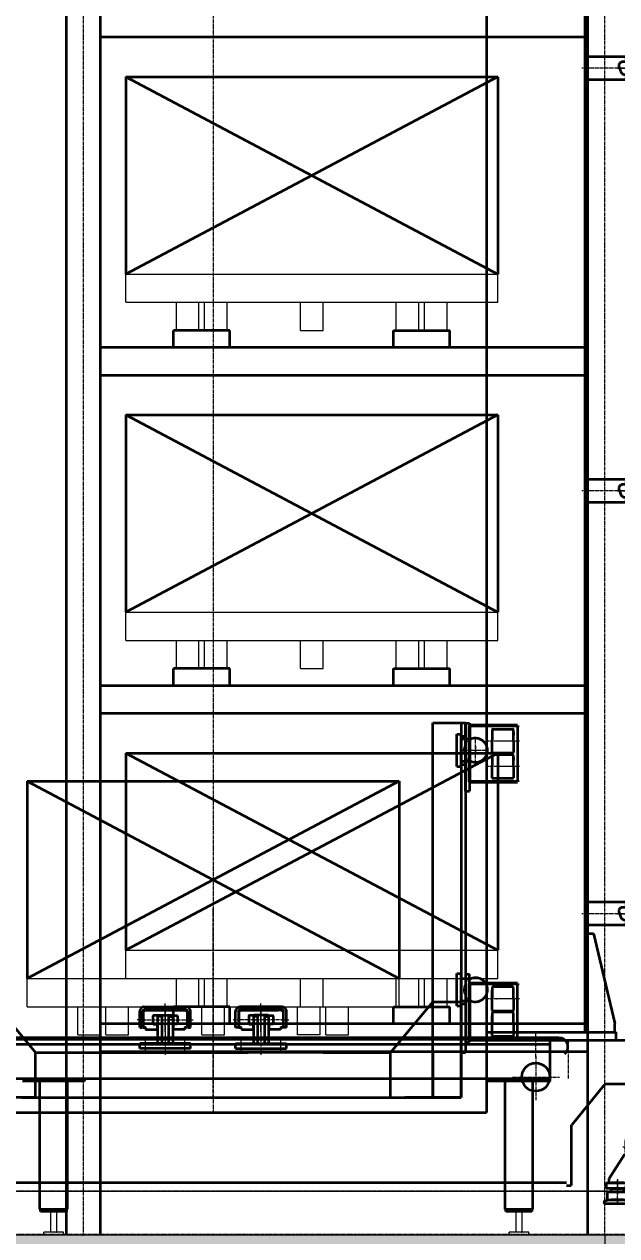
# Model space of a CAD drawing. Header units: millimetres. Extents: x -67280 to 67280, y -47520 to 47520.
# Drawn here: x -44348 to -42246, y 28561 to 32861 of the extents above; entities that cross this region are included whole.
import ezdxf

# ---------------------------------------------------------------- set-up
doc = ezdxf.new("R2010")
doc.units = ezdxf.units.MM
for name, pattern in [('双点画线', [22, 12, -2, 2, -2, 2, -2]), ('点画线', [18, 12, -2, 2, -2]), ('虚线', [2, 1, -1])]:
    doc.linetypes.add(name, pattern=pattern)
doc.layers.get('0').update_dxf_attribs({"lineweight": 35})
for name, color, linetype, lineweight in [('7', 30, '双点画线', 18), ('ACAD0', 7, 'Continuous', 18), ('ACADCAXA细实线层', 3, 'Continuous', 18), ('ACAD细实线', 2, 'Continuous', 18), ('AM_0', 7, 'Continuous', 18), ('EB0', 7, 'Continuous', 35), ('EB0_1', 7, 'Continuous', 35), ('中心线层', 1, '点画线', 18), ('剖面线层', 6, 'Continuous', 18), ('尺寸线层', 4, 'Continuous', 18), ('标注层AM_5', 3, 'Continuous', 25), ('粗实线层', 7, 'Continuous', 35), ('粗实线层_1', 7, 'Continuous', 35), ('细实线层', 3, 'Continuous', 18), ('虚线层', 100, '虚线', 18)]:
    doc.layers.add(name, color=color, linetype=linetype, lineweight=lineweight)
doc.styles.add('标准', font='', dxfattribs={"width": 0.667})
doc.styles.get('标准').set_extended_font_data('宋体')
doc.dimstyles.new('标准', dxfattribs={"dimscale": 160, "dimtxt": 2, "dimasz": 1, "dimexe": 1, "dimexo": 0, "dimgap": 1, "dimtad": 1, "dimdec": 1, "dimdsep": 46, "dimtxsty": '标准', "dimblk": '_CAXARROW', "dimcen": 0, "dimdle": 2, "dimaunit": 1, "dimadec": 0, "dimazin": 2, "dimtfac": 0.707107, "dimtdec": 3, "dimtmove": 0, "dimatfit": 3, "dimfxl": 0, "dimfrac": 2, "dimtolj": 1, "dimarcsym": 0})

# ---------------------------------------------------------------- blocks, each defined once
blk = doc.blocks.new('*X2')
at = {"layer": '剖面线层', "linetype": 'Continuous', "lineweight": 18}
h = blk.add_hatch(dxfattribs=at)
h.set_pattern_fill('AR-CONC', color=256, style=0)
h.set_pattern_definition([(50, (0, 0), (182.18467, -15.9391), [19.05, -209.55]), (355, (0, 0), (-35.2428, 191.05664), [15.24, -167.64]), (100.451, (15.18, -1.33), (146.9425, 175.1167), [16.19, -178.09]), (46.1842, (0, 50.8), (271.07904, -42.0423), [28.575, -314.325]), (96.6356, (22.6, 47.3), (237.4042, 247.4256), [24.285, -267.135]), (351.184, (0, 50.8), (237.4046, 247.4251), [22.86, -251.46]), (21, (25.4, 38.1), (151.61488, -102.26552), [19.05, -209.55]), (326, (25.4, 38.1), (61.80203, 184.18797), [15.24, -167.64]), (71.4514, (38.03, 29.58), (213.4165, 81.92286), [16.19, -178.09]), (37.5, (0, 0), (3.088603, 84.55504), [0, -165.608, 0, -170.18, 0, -168.275]), (7.5, (0, 0), (66.81966, 100.18057), [0, -97.028, 0, -161.798, 0, -64.135]), (-32.5, (-56.64, 0), (135.590595, -5.728744), [0, -63.5, 0, -198.12, 0, -262.89]), (-42.5, (-82.04, 0), (148.12918, 25.4265), [0, -82.55, 0, -131.572, 0, -186.69])])
h.paths.add_polyline_path([(-66115.6, -100), (-66115.6, 10.6), (-66115.6, 100), (0, 100), (0, -100)], flags=0)
at = {"layer": '7', "linetype": '双点画线', "lineweight": 25}
blk.add_line((0, 100), (-66115.6, 100), dxfattribs=at)
blk = doc.blocks.new('*X92')
at = {"layer": '尺寸线层', "linetype": 'Continuous', "lineweight": 18}
for points in [[(-42288, 26562.1), (-42128, 26582.1), (-42128, 26542.1)], [(16032, 26562.1), (15872, 26582.1), (15872, 26542.1)]]:
    blk.add_hatch(color=0, dxfattribs=at).paths.add_polyline_path(points, flags=0)
at = {"layer": '尺寸线层', "color": 0}
for p, q in [((-42288, 28564.1), (-42288, 26402.1)), ((16032, 28561.1), (16032, 26402.1))]:
    blk.add_line(p, q, dxfattribs=at)
at = {"layer": '尺寸线层', "color": 0, "linetype": 'Continuous', "lineweight": 18}
blk.add_line((-42288, 26562.1), (16032, 26562.1), dxfattribs=at)
at = {"layer": '尺寸线层', "color": 0, "insert": (-14482.8, 26882.1), "char_height": 320, "width": 4210.934, "attachment_point": 5, "line_spacing_factor": 1.15057, "style": '标准'}
blk.add_mtext('\\T1.1;1620*36=58320', dxfattribs=at)
blk = doc.blocks.new('_CAXARROW')
blk.add_hatch(color=0).paths.add_polyline_path([(0, 0), (-1, 0.125), (-1, -0.125)], flags=0)
blk = doc.blocks.new('*X98')
at = {"layer": 'EB0'}
blk.add_line((0, 0), (0, 11100), dxfattribs=at)
at = {"layer": '中心线层'}
blk.add_line((60, -3), (60, 11103), dxfattribs=at)
blk = doc.blocks.new('*X116')
at = {"layer": 'AM_0'}
for p, q in [((3166, 10), (3166, 82.9)), ((3186, 82.9), (3186, 10)), ((4816.9, 10.1), (4816.9, 83)), ((4836.9, 83), (4836.9, 10.1)), ((3141, 0), (3141, 10)), ((3166, 10), (3141, 10)), ((3141, 0), (3211, 0)), ((3167.5, 10), (3166, 10)), ((3184.4, 10), (3167.5, 10)), ((3184.4, 10), (3186, 10)), ((3186, 10), (3184.4, 10)), ((3211, 10), (3186, 10)), ((3211, 0), (3211, 10)), ((4791.9, 0.1), (4791.9, 10.1)), ((4816.9, 10.1), (4791.9, 10.1)), ((4791.9, 0.1), (4861.9, 0.1)), ((4818.5, 10.1), (4816.9, 10.1)), ((4835.4, 10.1), (4818.5, 10.1)), ((4835.4, 10.1), (4836.9, 10.1)), ((4836.9, 10.1), (4835.4, 10.1)), ((4861.9, 10.1), (4836.9, 10.1)), ((4861.9, 0.1), (4861.9, 10.1))]:
    blk.add_line(p, q, dxfattribs=at)
at = {"layer": 'EB0'}
for p, q in [((4967.9, 700.1), (33.9, 699.9)), ((34, 699.9), (4968, 700.1)), ((4936.9, 693), (65, 692.7)), ((4936.9, 693), (4936.9, 554)), ((4936.9, 676), (65, 675.8)), ((4936.9, 554), (65, 553.8)), ((3066, 553.9), (3286, 553.9)), ((3286, 545.9), (3066, 545.9)), ((3126, 545.9), (3126, 90.9)), ((3226, 90.9), (3226, 545.9)), ((3286, 553.9), (3286, 545.9)), ((4716.9, 546), (4716.9, 554)), ((4716.9, 554), (4936.9, 554)), ((4936.9, 546), (4716.9, 546)), ((4776.9, 546), (4776.9, 91)), ((4876.9, 91), (4876.9, 546)), ((4936.9, 554), (4936.9, 546)), ((3126, 90.9), (3130, 90.9)), ((3130, 82.9), (3130, 90.9)), ((3130, 90.9), (3202.5, 90.9)), ((3202.5, 90.9), (3222, 90.9)), ((3222, 90.9), (3226, 90.9)), ((3222, 90.9), (3222, 82.9)), ((4776.9, 91), (4780.9, 91)), ((4780.9, 83), (4780.9, 91)), ((4780.9, 91), (4853.4, 91)), ((4853.4, 91), (4872.9, 91)), ((4872.9, 91), (4876.9, 91)), ((4872.9, 91), (4872.9, 83)), ((3222, 82.9), (3130, 82.9)), ((4872.9, 83), (4780.9, 83))]:
    blk.add_line(p, q, dxfattribs=at)
blk.add_arc((4967.9, 667), 33, 312.8383, 90.0002, dxfattribs=at)
at = {"layer": '中心线层', "linetype": '点画线', "lineweight": 18}
blk.add_line((5001.9, 693), (5001.9, 554), dxfattribs=at)
blk = doc.blocks.new('*X124')
at = {"layer": '尺寸线层', "linetype": 'Continuous', "lineweight": 18}
for points in [[(-42288, 27449.4), (-42128, 27469.4), (-42128, 27429.4)], [(-40668, 27449.4), (-40828, 27469.4), (-40828, 27429.4)]]:
    blk.add_hatch(color=0, dxfattribs=at).paths.add_polyline_path(points, flags=0)
at = {"layer": '尺寸线层', "color": 0}
for p, q in [((-42288, 28561.1), (-42288, 27289.4)), ((-40668, 28561.1), (-40668, 27289.4))]:
    blk.add_line(p, q, dxfattribs=at)
at = {"layer": '尺寸线层', "color": 0, "linetype": 'Continuous', "lineweight": 18}
blk.add_line((-42288, 27449.4), (-40668, 27449.4), dxfattribs=at)
at = {"layer": '尺寸线层', "color": 0, "insert": (-41478, 27769.4), "char_height": 320, "width": 1205.699, "attachment_point": 5, "line_spacing_factor": 1.15057, "style": '标准'}
blk.add_mtext('\\T1.1;1620', dxfattribs=at)
blk = doc.blocks.new('*X125')
at = {"layer": 'ACADCAXA细实线层', "linetype": 'Continuous', "lineweight": 18}
for p, q in [((0, 100), (0, 200)), ((0, 200), (1320, 200)), ((1320, 100), (1320, 200)), ((0, 100), (1320, 100)), ((180, 0), (180, 100)), ((260, 0), (260, 100)), ((280, 0), (280, 100)), ((360, 0), (360, 100)), ((620, 0), (620, 100)), ((700, 0), (700, 100)), ((960, 0), (960, 100)), ((1040, 0), (1040, 100)), ((1060, 0), (1060, 100)), ((1140, 0), (1140, 100)), ((180, 0), (260, 0)), ((280, 0), (360, 0)), ((620, 0), (700, 0)), ((1040, 0), (960, 0)), ((1060, 0), (1140, 0))]:
    blk.add_line(p, q, dxfattribs=at)
at = {"layer": 'EB0'}
for p, q in [((0, 900), (1320, 900)), ((1320, 900), (0, 200)), ((0, 900), (1320, 200)), ((0, 900), (0, 200)), ((1320, 900), (1320, 200))]:
    blk.add_line(p, q, dxfattribs=at)
blk = doc.blocks.new('*X126')
at = {"layer": 'ACADCAXA细实线层', "linetype": 'Continuous', "lineweight": 18}
for p, q in [((0, 100), (0, 200)), ((0, 200), (1320, 200)), ((1320, 100), (1320, 200)), ((0, 100), (1320, 100)), ((180, 0), (180, 100)), ((260, 0), (260, 100)), ((280, 0), (280, 100)), ((360, 0), (360, 100)), ((620, 0), (620, 100)), ((700, 0), (700, 100)), ((960, 0), (960, 100)), ((1040, 0), (1040, 100)), ((1060, 0), (1060, 100)), ((1140, 0), (1140, 100)), ((180, 0), (260, 0)), ((280, 0), (360, 0)), ((620, 0), (700, 0)), ((1040, 0), (960, 0)), ((1060, 0), (1140, 0))]:
    blk.add_line(p, q, dxfattribs=at)
at = {"layer": 'EB0'}
for p, q in [((0, 900), (1320, 900)), ((1320, 900), (0, 200)), ((0, 900), (1320, 200)), ((0, 900), (0, 200)), ((1320, 900), (1320, 200))]:
    blk.add_line(p, q, dxfattribs=at)
blk = doc.blocks.new('*X1101')
at = {"layer": 'ACADCAXA细实线层', "linetype": 'Continuous', "lineweight": 18}
for p, q in [((0, 100), (0, 200)), ((0, 200), (1320, 200)), ((1320, 100), (1320, 200)), ((0, 100), (1320, 100)), ((180, 0), (180, 100)), ((260, 0), (260, 100)), ((280, 0), (280, 100)), ((360, 0), (360, 100)), ((620, 0), (620, 100)), ((700, 0), (700, 100)), ((960, 0), (960, 100)), ((1040, 0), (1040, 100)), ((1060, 0), (1060, 100)), ((1140, 0), (1140, 100)), ((180, 0), (260, 0)), ((280, 0), (360, 0)), ((620, 0), (700, 0)), ((1040, 0), (960, 0)), ((1060, 0), (1140, 0))]:
    blk.add_line(p, q, dxfattribs=at)
at = {"layer": 'EB0'}
for p, q in [((0, 900), (1320, 900)), ((1320, 900), (0, 200)), ((0, 900), (1320, 200)), ((0, 900), (0, 200)), ((1320, 900), (1320, 200))]:
    blk.add_line(p, q, dxfattribs=at)
blk = doc.blocks.new('*X1219')
at = {"layer": 'EB0'}
blk.add_line((-209, -385), (-209, -375), dxfattribs=at)
at = {"layer": 'EB0_1'}
for p, q in [((-855, 130), (175, 130)), ((-855, 130), (-855, 100)), ((-817.5, 130), (-817.5, 130)), ((175, 130), (175, 100)), ((3045, 130), (2115, 130)), ((2115, 130), (2115, -125)), ((3045, 130), (3045, 100)), ((-855, 100), (-817.5, 100)), ((-817.5, 100), (-817.5, 100)), ((-817.5, -9), (-817.5, 100)), ((175, 100), (175, -125)), ((3007.5, -9), (3007.5, 100)), ((3045, 100), (3007.5, 100)), ((-855, -9), (-855, -25)), ((-855, -9), (-817.5, -9)), ((-855, -25), (-352.6, -25)), ((-817.5, -9), (-817.5, -9)), ((-817.5, -25), (-817.5, -25)), ((-340.2, -30.9), (-228.6, -167.6)), ((2530.2, -30.9), (2418.6, -167.6)), ((3045, -25), (2542.6, -25)), ((3045, -9), (3007.5, -9)), ((3045, -9), (3045, -25)), ((175, -125), (177, -125)), ((177, -125), (2115, -125)), ((-225, -177.7), (-225, -385)), ((2415, -177.7), (2415, -385)), ((-209, -385), (-225, -385)), ((2399, -375), (-209, -375)), ((2399, -385), (2415, -385))]:
    blk.add_line(p, q, dxfattribs=at)
for centre in [(0, 0), (2290, 0)]:
    blk.add_circle(centre, 50, dxfattribs=at)
for centre, start, end in [((-352.6, -41), 39.23, 90), ((2542.6, -41), 90, 140.77), ((-241, -177.7), 0, 39.23), ((2431, -177.7), 140.77, 180)]:
    blk.add_arc(centre, 16, start, end, dxfattribs=at)
at = {"layer": '中心线层'}
for p, q in [((-575, 169.1), (-575, -57.4)), ((2765, 169.1), (2765, -57.4)), ((2765, 159.7), (2765, -52.8)), ((0, 76.9), (0, -87.7)), ((2290, 74.5), (2290, -82.6)), ((75.1, 0), (-78, 0)), ((2207.2, 0), (2374.5, 0))]:
    blk.add_line(p, q, dxfattribs=at)
at = {"layer": '中心线层', "linetype": '点画线', "lineweight": 18}
for p, q in [((0, 69.8), (0, 158.6)), ((2290, 69.8), (2290, 158.6))]:
    blk.add_line(p, q, dxfattribs=at)
at = {"layer": '虚线层', "linetype": '虚线', "lineweight": 18}
blk.add_line((-642.5, -25), (-507.5, -25), dxfattribs=at)
blk = doc.blocks.new('*X1224')
at = {"layer": '剖面线层', "linetype": 'Continuous', "lineweight": 18}
for points in [[(-145, -144.8), (-145, -117.5), (-155, -127.5)], [(145, -144.8), (145, -117.5), (155, -127.5)]]:
    blk.add_hatch(color=256, dxfattribs=at).paths.add_polyline_path(points, flags=0)
at = {"layer": '7'}
for p, q in [((-45, 232), (45, 232)), ((-222.3, -127.5), (-154.9, -127.5)), ((147.7, -127.5), (215.1, -127.5)), ((-223.9, -147.5), (-207, -147.5)), ((-163, -147.5), (-156.1, -147.5)), ((146.1, -147.5), (163, -147.5)), ((207, -147.5), (213.9, -147.5))]:
    blk.add_line(p, q, dxfattribs=at)
for points in [[(-223.9, -147.5), (-223.9, -147.2), (-224, -146.4), (-224.1, -145.6), (-224.1, -144.8), (-224.2, -144), (-224.2, -143.2), (-224.1, -142.5), (-224.1, -141.7), (-224, -140.9), (-224, -140.1), (-223.9, -139.3), (-223.7, -138.5), (-223.6, -137.8), (-223.5, -137), (-223.4, -136.2), (-223.2, -135.4), (-223.1, -134.6), (-223, -133.9), (-222.8, -133.1), (-222.7, -132.3), (-222.6, -131.5), (-222.5, -130.7), (-222.4, -130), (-222.3, -129.2), (-222.3, -128.4), (-222.3, -127.6), (-222.3, -127.5)], [(-156.1, -147.5), (-156.2, -147), (-156.3, -146.2), (-156.4, -145.5), (-156.5, -144.7), (-156.6, -143.9), (-156.7, -143.1), (-156.7, -142.3), (-156.7, -141.5), (-156.7, -140.7), (-156.6, -140), (-156.6, -139.2), (-156.5, -138.4), (-156.4, -137.6), (-156.3, -136.8), (-156.2, -136), (-156, -135.3), (-155.9, -134.5), (-155.8, -133.7), (-155.6, -132.9), (-155.5, -132.1), (-155.3, -131.4), (-155.2, -130.6), (-155.1, -129.8), (-155, -129), (-154.9, -128.2), (-154.9, -127.5)], [(146.1, -147.5), (146.1, -147.2), (146, -146.4), (145.9, -145.6), (145.9, -144.8), (145.8, -144), (145.8, -143.2), (145.9, -142.5), (145.9, -141.7), (146, -140.9), (146, -140.1), (146.1, -139.3), (146.3, -138.5), (146.4, -137.8), (146.5, -137), (146.6, -136.2), (146.8, -135.4), (146.9, -134.6), (147, -133.9), (147.2, -133.1), (147.3, -132.3), (147.4, -131.5), (147.5, -130.7), (147.6, -130), (147.7, -129.2), (147.7, -128.4), (147.7, -127.6), (147.7, -127.5)], [(213.9, -147.5), (213.8, -147), (213.7, -146.2), (213.6, -145.5), (213.5, -144.7), (213.4, -143.9), (213.3, -143.1), (213.3, -142.3), (213.3, -141.5), (213.3, -140.7), (213.4, -140), (213.4, -139.2), (213.5, -138.4), (213.6, -137.6), (213.7, -136.8), (213.8, -136), (214, -135.3), (214.1, -134.5), (214.2, -133.7), (214.4, -132.9), (214.5, -132.1), (214.7, -131.4), (214.8, -130.6), (214.9, -129.8), (215, -129), (215.1, -128.2), (215.1, -127.5)]]:
    blk.add_lwpolyline(points, dxfattribs=at)
at = {"layer": 'EB0_1'}
for p, q in [((-45, 232), (45, 232)), ((-45, 232), (-39, 232)), ((-45, 232), (-45, 208.5)), ((-45, 232), (45, 232)), ((-36.5, 232), (36.5, 232)), ((-36.5, 232), (36.5, 232)), ((-36.5, 232), (-32.5, 232)), ((45, 232), (39, 232)), ((45, 232), (45, 208.5)), ((-113, 208.5), (-133, 188.5)), ((-133, -147.5), (-133, 188.5)), ((-133, 175.5), (133, 175.5)), ((-113, 208.5), (113, 208.5)), ((113, 208.5), (133, 188.5)), ((133, -147.5), (133, 188.5)), ((-215, -112.5), (-160, -27.5)), ((-145, -27.5), (-160, -27.5)), ((-145, -7.5), (-145, -147.5)), ((-133, -7.5), (-145, -7.5)), ((133, -7.5), (145, -7.5)), ((145, -7.5), (145, -147.5)), ((145, -27.5), (160, -27.5)), ((215, -112.5), (160, -27.5)), ((-225, -127.5), (-225, -147.5)), ((-225, -127.5), (-155, -127.5)), ((-215, -127.5), (-215, -112.5)), ((-163, -127.5), (-207, -127.5)), ((-145, -117.5), (-155, -127.5)), ((-155, -127.5), (-145, -144.8)), ((145, -117.5), (155, -127.5)), ((155, -127.5), (145, -144.8)), ((225, -127.5), (155, -127.5)), ((207, -127.5), (163, -127.5)), ((215, -127.5), (215, -112.5)), ((225, -127.5), (225, -147.5)), ((-133, -147.5), (-225, -147.5)), ((-221, -186), (-221, -162)), ((-219, -160), (-202.5, -160)), ((-207, -159.5), (-207, -147.5)), ((-207, -147.5), (-163, -147.5)), ((-207, -159.5), (-163, -159.5)), ((-202.5, -160), (-202.5, -159.5)), ((-167.5, -160), (-167.5, -159.5)), ((-167.5, -160), (-151, -160)), ((-163, -159.5), (-163, -147.5)), ((-149, -186), (-149, -162)), ((-133, -147.5), (133, -147.5)), ((133, -147.5), (225, -147.5)), ((149, -186), (149, -162)), ((151, -160), (167.5, -160)), ((163, -159.5), (163, -147.5)), ((163, -147.5), (207, -147.5)), ((163, -159.5), (207, -159.5)), ((167.5, -160), (167.5, -159.5)), ((202.5, -160), (202.5, -159.5)), ((202.5, -160), (219, -160)), ((207, -159.5), (207, -147.5)), ((221, -186), (221, -162)), ((-233, -197.5), (-233, -195.8)), ((-206, -188.5), (-231, -193)), ((-230, -200.5), (-208.5, -200.5)), ((-219, -188), (-206.5, -188)), ((-208.5, -200.5), (-161.5, -200.5)), ((-206, -188.5), (-206.5, -188)), ((-206, -188.5), (-164, -188.5)), ((-164, -188.5), (-206, -188.5)), ((-164, -188.5), (-163.5, -188)), ((-164, -188.5), (-139, -193)), ((-163.5, -188), (-151, -188)), ((-161.5, -200.5), (-140, -200.5)), ((-137, -197.5), (-137, -195.8)), ((137, -197.5), (137, -195.8)), ((164, -188.5), (139, -193)), ((140, -200.5), (161.5, -200.5)), ((151, -188), (163.5, -188)), ((161.5, -200.5), (208.5, -200.5)), ((164, -188.5), (163.5, -188)), ((164, -188.5), (206, -188.5)), ((206, -188.5), (164, -188.5)), ((206, -188.5), (206.5, -188)), ((206, -188.5), (231, -193)), ((206.5, -188), (219, -188)), ((208.5, -200.5), (230, -200.5)), ((233, -197.5), (233, -195.8))]:
    blk.add_line(p, q, dxfattribs=at)
for centre, radius, start, end in [((-219, -162), 2, 90, 180), ((-151, -162), 2, 0, 90), ((151, -162), 2, 90, 180), ((219, -162), 2, 0, 90), ((-230, -195.8), 3, 110.2886, 180), ((-230, -197.5), 3, 180, 270), ((-219, -186), 2, 180, 270), ((-151, -186), 2, 270, 0), ((-140, -197.5), 3, 270, 0), ((-140, -195.8), 3, 0, 69.7114), ((140, -195.8), 3, 110.2886, 180), ((140, -197.5), 3, 180, 270), ((151, -186), 2, 180, 270), ((219, -186), 2, 270, 0), ((230, -197.5), 3, 270, 360), ((230, -195.8), 3, 0, 69.7114)]:
    blk.add_arc(centre, radius, start, end, dxfattribs=at)
at = {"layer": '中心线层'}
for p, q in [((0, 198.5), (0, 239.5)), ((0, 164.1), (0, 233.5)), ((-166.7, 0), (174.7, 0)), ((-185, -114.9), (-185, -171.9)), ((185, -114.9), (185, -171.9)), ((-185, -204), (-185, -145.5)), ((185, -204), (185, -145.5))]:
    blk.add_line(p, q, dxfattribs=at)
at = {"layer": '中心线层', "linetype": '点画线', "lineweight": 18}
for p, q in [((0, -184.4), (0, 233.5)), ((0, -133), (0, 133)), ((-141, 0), (141, 0)), ((-185, -185.5), (-185, -202.8)), ((185, -185.5), (185, -202.8))]:
    blk.add_line(p, q, dxfattribs=at)
at = {"layer": '中心线层', "color": 1, "linetype": '点画线', "lineweight": 18}
for p, q in [((-185, -148.7), (-185, -118.5)), ((185, -148.7), (185, -118.5))]:
    blk.add_line(p, q, dxfattribs=at)
at = {"layer": '虚线层', "linetype": '双点画线', "lineweight": 25}
blk.add_circle((0, 0), 157.5, dxfattribs=at)
blk = doc.blocks.new('*X1245')
at = {"layer": 'EB0_1'}
for p, q in [((-150, -41), (-150, 41)), ((35, 41), (-150, 41)), ((-29.9, 6), (-24.4, -10.5)), ((18.1, 22.5), (-18.1, 22.5)), ((24.4, -10.5), (29.9, 6)), ((35, -41), (35, 41)), ((35, -41), (-150, -41)), ((-7.8, -22.5), (7.8, -22.5))]:
    blk.add_line(p, q, dxfattribs=at)
for centre in [(0, 32.5), (0, -32.5)]:
    blk.add_circle(centre, 4.5, dxfattribs=at)
for centre, radius, start, end in [((-18.1, 10), 12.5, 90, 198.4349), ((18.1, 10), 12.5, 341.5651, 90), ((-7.8, -5), 17.5, 198.4349, 270), ((7.8, -5), 17.5, 270, 341.5651)]:
    blk.add_arc(centre, radius, start, end, dxfattribs=at)
at = {"layer": '中心线层', "linetype": '点画线', "lineweight": 18}
for p, q in [((22, 0), (-162.2, 0)), ((-35.6, 0), (36.9, 0)), ((-7.5, 32.5), (7.5, 32.5)), ((0, 25), (0, 40)), ((-7.5, -32.5), (7.5, -32.5)), ((0, -40), (0, -25))]:
    blk.add_line(p, q, dxfattribs=at)
at = {"layer": '中心线层'}
blk.add_line((0, -41), (0, 41), dxfattribs=at)
at = {"layer": '虚线层'}
blk.add_line((-147, -41), (-147, 41), dxfattribs=at)
blk = doc.blocks.new('*X1248')
at = {"layer": 'EB0_1'}
for p, q in [((-150, -41), (-150, 41)), ((35, 41), (-150, 41)), ((-29.9, 6), (-24.4, -10.5)), ((18.1, 22.5), (-18.1, 22.5)), ((24.4, -10.5), (29.9, 6)), ((35, -41), (35, 41)), ((35, -41), (-150, -41)), ((-7.8, -22.5), (7.8, -22.5))]:
    blk.add_line(p, q, dxfattribs=at)
for centre in [(0, 32.5), (0, -32.5)]:
    blk.add_circle(centre, 4.5, dxfattribs=at)
for centre, radius, start, end in [((-18.1, 10), 12.5, 90, 198.4349), ((18.1, 10), 12.5, 341.5651, 90), ((-7.8, -5), 17.5, 198.4349, 270), ((7.8, -5), 17.5, 270, 341.5651)]:
    blk.add_arc(centre, radius, start, end, dxfattribs=at)
at = {"layer": '中心线层', "linetype": '点画线', "lineweight": 18}
for p, q in [((22, 0), (-162.2, 0)), ((-35.6, 0), (36.9, 0)), ((-7.5, 32.5), (7.5, 32.5)), ((0, 25), (0, 40)), ((-7.5, -32.5), (7.5, -32.5)), ((0, -40), (0, -25))]:
    blk.add_line(p, q, dxfattribs=at)
at = {"layer": '中心线层'}
blk.add_line((0, -41), (0, 41), dxfattribs=at)
at = {"layer": '虚线层'}
blk.add_line((-147, -41), (-147, 41), dxfattribs=at)
blk = doc.blocks.new('*X1251')
at = {"layer": 'EB0_1'}
for p, q in [((-150, -41), (-150, 41)), ((35, 41), (-150, 41)), ((-29.9, 6), (-24.4, -10.5)), ((18.1, 22.5), (-18.1, 22.5)), ((24.4, -10.5), (29.9, 6)), ((35, -41), (35, 41)), ((35, -41), (-150, -41)), ((-7.8, -22.5), (7.8, -22.5))]:
    blk.add_line(p, q, dxfattribs=at)
for centre in [(0, 32.5), (0, -32.5)]:
    blk.add_circle(centre, 4.5, dxfattribs=at)
for centre, radius, start, end in [((-18.1, 10), 12.5, 90, 198.4349), ((18.1, 10), 12.5, 341.5651, 90), ((-7.8, -5), 17.5, 198.4349, 270), ((7.8, -5), 17.5, 270, 341.5651)]:
    blk.add_arc(centre, radius, start, end, dxfattribs=at)
at = {"layer": '中心线层', "linetype": '点画线', "lineweight": 18}
for p, q in [((22, 0), (-162.2, 0)), ((-35.6, 0), (36.9, 0)), ((-7.5, 32.5), (7.5, 32.5)), ((0, 25), (0, 40)), ((-7.5, -32.5), (7.5, -32.5)), ((0, -40), (0, -25))]:
    blk.add_line(p, q, dxfattribs=at)
at = {"layer": '中心线层'}
blk.add_line((0, -41), (0, 41), dxfattribs=at)
at = {"layer": '虚线层'}
blk.add_line((-147, -41), (-147, 41), dxfattribs=at)
blk = doc.blocks.new('*X1228')
at = {"layer": '粗实线层'}
for name, p in [('*X1251', (150, 3000)), ('*X1248', (150, 1500)), ('*X1245', (150, 0))]:
    blk.add_blockref(name, p, dxfattribs=at)
blk = doc.blocks.new('*X1294')
at = {"layer": 'EB0'}
for p, q in [((0, 0), (0, 340)), ((100, 340), (0, 340)), ((100, 340), (250, 160)), ((250, 0), (250, 160)), ((250, 0), (0, 0))]:
    blk.add_line(p, q, dxfattribs=at)
blk = doc.blocks.new('*X1295')
at = {"layer": 'EB0'}
for p, q in [((-100, 340), (-250, 160)), ((-100, 340), (0, 340)), ((0, 0), (0, 340)), ((-250, 0), (-250, 160)), ((-250, 0), (0, 0))]:
    blk.add_line(p, q, dxfattribs=at)
blk = doc.blocks.new('*X1296')
at = {"layer": 'EB0'}
for p, q in [((0, 900), (1320, 900)), ((1320, 900), (0, 200)), ((0, 900), (1320, 200)), ((0, 900), (0, 200)), ((1320, 900), (1320, 200))]:
    blk.add_line(p, q, dxfattribs=at)
at = {"layer": 'EB0', "linetype": 'Continuous', "lineweight": 18}
for p, q in [((0, 100), (0, 200)), ((0, 200), (1320, 200)), ((1320, 100), (1320, 200)), ((0, 100), (1320, 100)), ((180, 0), (180, 100)), ((260, 0), (260, 100)), ((280, 0), (280, 100)), ((360, 0), (360, 100)), ((620, 0), (620, 100)), ((700, 0), (700, 100)), ((960, 0), (960, 100)), ((1040, 0), (1040, 100)), ((1060, 0), (1060, 100)), ((1140, 0), (1140, 100)), ((180, 0), (260, 0)), ((280, 0), (360, 0)), ((620, 0), (700, 0)), ((1040, 0), (960, 0)), ((1060, 0), (1140, 0))]:
    blk.add_line(p, q, dxfattribs=at)
blk = doc.blocks.new('*X1298')
at = {"layer": '粗实线层'}
for p, q in [((0, 115), (15, 115)), ((0, 0), (0, 115)), ((15, 0), (15, 115)), ((0, 0), (15, 0))]:
    blk.add_line(p, q, dxfattribs=at)
blk = doc.blocks.new('*X1300')
at = {"layer": '粗实线层'}
for p, q in [((0, 115), (15, 115)), ((0, 0), (0, 115)), ((15, 0), (15, 115)), ((0, 0), (15, 0))]:
    blk.add_line(p, q, dxfattribs=at)
blk = doc.blocks.new('*X1214')
at = {"layer": '7'}
for p, q in [((1460, 349), (1640, 349)), ((1980, 349), (1800, 349)), ((4102.6, -157.5), (-717, -157.5)), ((4454.4, -157.5), (-717, -157.5)), ((4102.6, -312.5), (-717, -312.5)), ((4454.4, -312.5), (-717, -312.5))]:
    blk.add_line(p, q, dxfattribs=at)
at = {"layer": 'ACAD0', "color": 7, "linetype": 'Continuous', "lineweight": 35}
for p, q in [((1460, 423), (1460, 481)), ((1470, 423), (1470, 481)), ((1476, 497), (1624, 497)), ((1476, 487), (1624, 487)), ((1630, 481), (1630, 423)), ((1640, 423), (1640, 481)), ((1800, 423), (1800, 481)), ((1810, 481), (1810, 423)), ((1964, 497), (1816, 497)), ((1964, 487), (1816, 487)), ((1970, 423), (1970, 481)), ((1980, 423), (1980, 481)), ((1523, 463), (1523, 367)), ((1538, 463), (1523, 463)), ((1538, 463), (1538, 367)), ((1562, 463), (1562, 367)), ((1562, 463), (1577, 463)), ((1577, 463), (1577, 367)), ((1863, 463), (1863, 367)), ((1878, 463), (1863, 463)), ((1878, 463), (1878, 367)), ((1902, 463), (1902, 367)), ((1902, 463), (1917, 463)), ((1917, 463), (1917, 367)), ((1460, 423), (1470, 423)), ((1630, 423), (1640, 423)), ((1810, 423), (1800, 423)), ((1980, 423), (1970, 423)), ((1640, 367), (1460, 367)), ((1460, 349), (1460, 367)), ((1640, 349), (1460, 349)), ((1640, 349), (1640, 367)), ((1800, 367), (1980, 367)), ((1800, 349), (1800, 367)), ((1800, 349), (1980, 349)), ((1980, 349), (1980, 367))]:
    blk.add_line(p, q, dxfattribs=at)
for centre, radius, start, end in [((1476, 481), 16, 90, 180), ((1476, 481), 6, 90, 179.9999), ((1624, 481), 16, 0, 90), ((1624, 481), 6, 0, 90), ((1816, 481), 16, 90, 180), ((1816, 481), 6, 90, 180), ((1964, 481), 16, 0, 90), ((1964, 481), 6, 360, 90)]:
    blk.add_arc(centre, radius, start, end, dxfattribs=at)
at = {"layer": 'EB0'}
for p, q in [((2690, 10427.5), (2690, 377.5)), ((3040, 407.5), (3040, 10427.5)), ((3040, 757.5), (3070, 757.5)), ((3070, 757.5), (3145, 437.5)), ((1477.5, 485.5), (1471.5, 479.5)), ((1471.5, 479.5), (1471.5, 462)), ((1477.5, 485.5), (1622.5, 485.5)), ((1622.5, 485.5), (1628.5, 479.5)), ((1628.5, 479.5), (1628.5, 462)), ((1817.5, 485.5), (1811.5, 479.5)), ((1811.5, 479.5), (1811.5, 462)), ((1817.5, 485.5), (1951, 485.5)), ((1962.5, 485.5), (1951, 485.5)), ((1962.5, 485.5), (1968.5, 479.5)), ((1968.5, 479.5), (1968.5, 462)), ((1471.5, 462), (1471.5, 423.5)), ((1506.5, 464.5), (1506.5, 437.5)), ((1523, 466), (1508, 466)), ((1508, 436), (1522, 436)), ((1522, 436), (1522, 416.5)), ((1524, 467), (1576, 467)), ((1577, 466), (1592, 466)), ((1592, 436), (1578, 436)), ((1578, 436), (1578, 416.5)), ((1593.5, 464.5), (1593.5, 437.5)), ((1628.5, 462), (1628.5, 423.5)), ((1811.5, 462), (1811.5, 423.5)), ((1846.5, 464.5), (1846.5, 437.5)), ((1863, 466), (1848, 466)), ((1848, 436), (1862, 436)), ((1862, 436), (1862, 416.5)), ((1916, 467), (1864, 467)), ((1917, 466), (1932, 466)), ((1932, 436), (1918, 436)), ((1918, 436), (1918, 416.5)), ((1933.5, 464.5), (1933.5, 437.5)), ((1968.5, 462), (1968.5, 423.5)), ((3145, 407.5), (3145, 437.5)), ((1471.5, 423.5), (1479, 423.5)), ((1480.5, 422), (1480.5, 416.5)), ((1480.5, 416.5), (1489, 416.5)), ((1489, 416.5), (1522, 416.5)), ((1598, 416.5), (1578, 416.5)), ((1619.5, 416.5), (1598, 416.5)), ((1619.5, 422), (1619.5, 416.5)), ((1628.5, 423.5), (1621, 423.5)), ((1811.5, 423.5), (1819, 423.5)), ((1820.5, 422), (1820.5, 416.5)), ((1820.5, 416.5), (1842, 416.5)), ((1842, 416.5), (1862, 416.5)), ((1951, 416.5), (1918, 416.5)), ((1959.5, 416.5), (1951, 416.5)), ((1959.5, 422), (1959.5, 416.5)), ((1968.5, 423.5), (1961, 423.5)), ((2690, 407.5), (3150, 407.5)), ((3150, 377.5), (3150, 407.5)), ((3130, 377.5), (2690, 377.5))]:
    blk.add_line(p, q, dxfattribs=at)
at = {"layer": 'EB0', "linetype": 'Continuous', "lineweight": 50}
for p, q in [((2630, 1495), (2630, 1295)), ((2630, 1495), (2800, 1495)), ((2800, 1495), (2800, 1489)), ((2630, 1295), (2800, 1295)), ((2800, 1301), (2800, 1295)), ((2630, 580), (2800, 580)), ((2630, 380), (2630, 580)), ((2800, 574), (2800, 580)), ((2630, 380), (2800, 380)), ((2800, 380), (2800, 386))]:
    blk.add_line(p, q, dxfattribs=at)
at = {"layer": 'EB0'}
for centre, radius, start, end in [((1508, 464.5), 1.5, 90, 180), ((1508, 437.5), 1.5, 180, 270), ((1524, 466), 1, 90, 180), ((1576, 466), 1, 0, 90), ((1592, 464.5), 1.5, 360, 90), ((1592, 437.5), 1.5, 270, 0), ((1848, 464.5), 1.5, 90, 180), ((1848, 437.5), 1.5, 180, 270), ((1864, 466), 1, 90, 180), ((1916, 466), 1, 0, 90), ((1932, 464.5), 1.5, 0, 90), ((1932, 437.5), 1.5, 270, 0), ((1479, 422), 1.5, 0, 90), ((1621, 422), 1.5, 90, 180), ((1819, 422), 1.5, 0, 90), ((1961, 422), 1.5, 90, 180)]:
    blk.add_arc(centre, radius, start, end, dxfattribs=at)
at = {"layer": '中心线层'}
for p, q in [((1720, 10750.5), (1720, 124.4)), ((1720, 10750.5), (1720, 124.4)), ((2651, 1362), (2651, 1453)), ((2651, 1423), (2651, 1392)), ((2713.7, 1440), (2687.7, 1440)), ((2807.6, 1440), (2781.6, 1440)), ((2597, 1407), (2618, 1407)), ((2605.5, 1407.5), (2696.5, 1407.5)), ((2635.5, 1407.5), (2666.5, 1407.5)), ((2713.7, 1350), (2687.7, 1350)), ((2807.6, 1350), (2781.6, 1350)), ((1720, 172), (1720, 846)), ((2713.7, 525), (2687.7, 525)), ((2807.6, 525), (2781.6, 525)), ((2713.7, 435), (2687.7, 435)), ((2807.6, 435), (2781.6, 435))]:
    blk.add_line(p, q, dxfattribs=at)
at = {"layer": '中心线层', "linetype": '点画线', "lineweight": 18}
for p, q in [((2783, 1440), (2713, 1440)), ((2783, 1440), (2713, 1440)), ((2770.5, 1440), (2725.5, 1440)), ((2770.5, 1440), (2725.5, 1440)), ((2783, 1350), (2713, 1350)), ((2783, 1350), (2713, 1350)), ((2770.5, 1350), (2725.5, 1350)), ((2770.5, 1350), (2725.5, 1350)), ((2783, 525), (2713, 525)), ((2783, 525), (2713, 525)), ((2724.8, 525), (2725.5, 525)), ((2724.8, 525), (2725.5, 525)), ((2725.5, 525), (2724.8, 525)), ((2725.5, 525), (2724.8, 525)), ((2725.5, 525), (2724.8, 525)), ((2725.5, 525), (2724.8, 525)), ((2770.5, 525), (2725.5, 525)), ((2770.5, 525), (2725.5, 525)), ((1550, 407.7), (1550, 508.9)), ((1550, 496.6), (1550, 326.3)), ((1550, 464), (1550, 489.2)), ((1550, 483), (1550, 413.5)), ((1890, 407.7), (1890, 508.9)), ((1890, 496.6), (1890, 326.3)), ((1890, 464), (1890, 489.2)), ((1890, 483), (1890, 413.5)), ((1477.3, 451), (1450.8, 451)), ((1466.5, 451), (1631.5, 451)), ((1520, 451), (1534, 451)), ((1580, 451), (1566, 451)), ((1622.7, 451), (1649.2, 451)), ((1817.3, 451), (1790.8, 451)), ((1973.5, 451), (1808.5, 451)), ((1860, 451), (1874, 451)), ((1920, 451), (1906, 451)), ((1962.7, 451), (1989.2, 451)), ((2783, 435), (2713, 435)), ((2783, 435), (2713, 435)), ((1480, 335.1), (1480, 378.7)), ((1620, 335.1), (1620, 378.7)), ((1820, 335.1), (1820, 378.7)), ((1960, 335.1), (1960, 378.7))]:
    blk.add_line(p, q, dxfattribs=at)
at = {"layer": '粗实线层'}
for p, q in [((2615, 1312), (2615, 1503)), ((2615, 1503), (2630, 1503)), ((2630, 1503), (2630, 1312)), ((2710.5, 1480), (2710.5, 1440)), ((2710.5, 1471.6), (2710.5, 1440)), ((2710.5, 1471.6), (2710.5, 1471.6)), ((2713, 1482.5), (2783, 1482.5)), ((2785.5, 1440), (2785.5, 1480)), ((2785.5, 1471.6), (2785.5, 1461.2)), ((2785.5, 1471.6), (2785.5, 1471.6)), ((2800, 1478.5), (2800, 1311.5)), ((2600, 1367.5), (2600, 1447.5)), ((2600, 1447.5), (2636.6, 1447.5)), ((2710.5, 1400), (2710.5, 1440)), ((2785.5, 1440), (2785.5, 1400)), ((2710.5, 1390), (2710.5, 1350)), ((2710.5, 1381.6), (2710.5, 1350)), ((2710.5, 1381.6), (2710.5, 1381.6)), ((2783, 1397.5), (2713, 1397.5)), ((2713, 1392.5), (2783, 1392.5)), ((2785.5, 1350), (2785.5, 1390)), ((2785.5, 1381.6), (2785.5, 1371.2)), ((2785.5, 1381.6), (2785.5, 1381.6)), ((2636.6, 1367.5), (2600, 1367.5)), ((2710.5, 1310), (2710.5, 1350)), ((2785.5, 1350), (2785.5, 1310)), ((2615, 1262), (2615, 1312)), ((2630, 1312), (2630, 1262)), ((2710.5, 1318.3), (2710.5, 1318.3)), ((2783, 1307.5), (2713, 1307.5)), ((2800, 1311.5), (2800, 1301.5)), ((2615, 1262), (2630, 1262)), ((2615, 613), (2615, 563)), ((2615, 613), (2630, 613)), ((2630, 563), (2630, 613)), ((2600, 517.5), (2600, 597.5)), ((2600, 597.5), (2636.6, 597.5)), ((2615, 563), (2615, 372)), ((2630, 372), (2630, 563)), ((2710.5, 565), (2710.5, 525)), ((2783, 567.5), (2713, 567.5)), ((2785.5, 525), (2785.5, 565)), ((2800, 563.5), (2800, 573.5)), ((2800, 396.5), (2800, 563.5)), ((2636.6, 517.5), (2600, 517.5)), ((2710.5, 525), (2710.5, 556.6)), ((2710.5, 556.6), (2710.5, 556.6)), ((2710.5, 485), (2710.5, 525)), ((2710.5, 493.3), (2710.5, 525)), ((2785.5, 525), (2785.5, 556.6)), ((2785.5, 556.6), (2785.5, 556.6)), ((2785.5, 525), (2785.5, 485)), ((2710.5, 493.3), (2710.5, 493.3)), ((2710.5, 475), (2710.5, 435)), ((2713, 482.5), (2783, 482.5)), ((2783, 477.5), (2713, 477.5)), ((2785.5, 435), (2785.5, 475)), ((2710.5, 435), (2710.5, 466.6)), ((2710.5, 466.6), (2710.5, 466.6)), ((2710.5, 395), (2710.5, 435)), ((2785.5, 435), (2785.5, 395)), ((2713, 392.5), (2783, 392.5)), ((2800, 386.5), (2800, 396.5)), ((2615, 372), (2630, 372)), ((1090, 335), (1845, 335)), ((2110, 335), (1845, 335)), ((2110, 335), (2350, 335)), ((2500, 335), (2500, 175.9)), ((1040, 175), (2400, 175)), ((2500, 175), (2400, 175)), ((2500, 175), (2500, 175.9))]:
    blk.add_line(p, q, dxfattribs=at)
for centre, radius, start, end in [((2713, 1480), 2.5, 90, 180), ((2783, 1480), 2.5, 360, 90), ((2651, 1407.5), 42.5, 0, 109.7499), ((2651, 1407.5), 42.5, 250.2501, 360), ((2713, 1400), 2.5, 179.9995, 270), ((2713, 1390), 2.5, 90, 180), ((2783, 1400), 2.5, 270, 360), ((2783, 1390), 2.5, 360, 90), ((2713, 1310), 2.5, 179.9995, 270), ((2783, 1310), 2.5, 270, 360), ((2651, 557.5), 42.5, 0, 109.7499), ((2713, 565), 2.5, 90, 180.0001), ((2783, 565), 2.5, 0, 90), ((2651, 557.5), 42.5, 250.2501, 360), ((2713, 485), 2.5, 180, 270), ((2713, 475), 2.5, 90, 180.0001), ((2783, 485), 2.5, 270, 0), ((2783, 475), 2.5, 0, 90), ((2713, 395), 2.5, 180, 270), ((2783, 395), 2.5, 270, 0)]:
    blk.add_arc(centre, radius, start, end, dxfattribs=at)
at = {"layer": '粗实线层_1'}
for p, q in [((2500, 175), (2500, 1505)), ((2500, 1505), (2600, 1505)), ((2600, 1505), (2600, 175)), ((2600, 1505), (2615, 1505)), ((2600, 1505), (2600, 335)), ((2600, 1505), (2615, 1505)), ((2615, 1505), (2615, 335)), ((2800, 1495), (2800, 1295)), ((2600, 1457), (2615, 1457)), ((2600, 1357), (2615, 1357)), ((2615, 765), (2615, 745)), ((2800, 380), (2800, 580)), ((2600, 507), (2615, 507)), ((2600, 335), (2615, 335)), ((2600, 335), (2615, 335)), ((2600, 175), (2500, 175))]:
    blk.add_line(p, q, dxfattribs=at)
at = {"layer": '细实线层'}
for p, q in [((1475, 497), (1475, 497.5)), ((1475, 497.5), (1625, 497.5)), ((1475, 497), (1625, 497)), ((1625, 497), (1625, 497.5)), ((1965, 497.5), (1815, 497.5)), ((1815, 497), (1815, 497.5)), ((1965, 497), (1815, 497)), ((1965, 497), (1965, 497.5))]:
    blk.add_line(p, q, dxfattribs=at)
at = {"layer": '虚线层', "linetype": '虚线', "lineweight": 18}
blk.add_line((2615, 745), (2615, 740), dxfattribs=at)
at = {"layer": '虚线层'}
blk.add_line((2595, 175), (2505, 175), dxfattribs=at)
at = {"layer": '虚线层', "linetype": '虚线', "lineweight": 18}
for centre, start, end in [((2651, 1407.5), 109.7499, 180), ((2651, 1407.5), 180, 250.2501), ((2651, 557.5), 109.7499, 180), ((2651, 557.5), 180, 250.2501)]:
    blk.add_arc(centre, 42.5, start, end, dxfattribs=at)
at = {"layer": 'EB0'}
blk.add_blockref('*X1296', (1060, 397.5), dxfattribs=at)
at = {"layer": '尺寸线层'}
for name, p in [('*X1294', (840, 175)), ('*X1295', (2600, 175)), ('*X1219', (575, 247.5)), ('*X1224', (3340, 0))]:
    blk.add_blockref(name, p, dxfattribs=at)
at = {"layer": '粗实线层_1'}
for name, p in [('*X1300', (2585, 1350)), ('*X1298', (2585, 500))]:
    blk.add_blockref(name, p, dxfattribs=at)
at = {"layer": '粗实线层'}
blk.add_blockref('*X1228', (3040, 827.5), dxfattribs=at)
blk = doc.blocks.new('*X1308')
at = {"layer": '尺寸线层'}
for p, q in [((-4.6, 77.5), (66111, 77.5)), ((-4.6, -77.5), (66111, -77.5))]:
    blk.add_line(p, q, dxfattribs=at)

msp = doc.modelspace()

# ---------------------------------------------------------------- linework, layer by layer
at = {"layer": 'EB0'}
for p, q in [((-44197.969, 28564.126), (-44197.969, 39764.126)), ((-44077.969, 28564.126), (-44077.969, 39764.126)), ((-42347.969, 32814.126), (-44077.969, 32814.126)), ((-43817.969, 31714.126), (-43817.969, 31774.126)), ((-43617.969, 31774.126), (-43817.969, 31774.126)), ((-43817.969, 31714.126), (-43817.969, 31774.126)), ((-43617.969, 31774.126), (-43817.969, 31774.126)), ((-43617.969, 31714.126), (-43617.969, 31774.126)), ((-43617.969, 31714.126), (-43617.969, 31774.126)), ((-43037.969, 31714.126), (-43037.969, 31774.126)), ((-43037.969, 31774.126), (-42837.969, 31774.126)), ((-43037.969, 31714.126), (-43037.969, 31774.126)), ((-43037.969, 31774.126), (-42837.969, 31774.126)), ((-42837.969, 31714.126), (-42837.969, 31774.126)), ((-42837.969, 31714.126), (-42837.969, 31774.126)), ((-44077.969, 31714.126), (-42347.969, 31714.126)), ((-42347.969, 31614.126), (-44077.969, 31614.126)), ((-43817.969, 30514.126), (-43817.969, 30574.126)), ((-43617.969, 30574.126), (-43817.969, 30574.126)), ((-43817.969, 30514.126), (-43817.969, 30574.126)), ((-43617.969, 30574.126), (-43817.969, 30574.126)), ((-43617.969, 30514.126), (-43617.969, 30574.126)), ((-43617.969, 30514.126), (-43617.969, 30574.126)), ((-43037.969, 30514.126), (-43037.969, 30574.126)), ((-43037.969, 30574.126), (-42837.969, 30574.126)), ((-43037.969, 30514.126), (-43037.969, 30574.126)), ((-43037.969, 30574.126), (-42837.969, 30574.126)), ((-42837.969, 30514.126), (-42837.969, 30574.126)), ((-42837.969, 30514.126), (-42837.969, 30574.126)), ((-44077.969, 30514.126), (-42347.969, 30514.126)), ((-42347.969, 30414.126), (-44077.969, 30414.126)), ((-43817.969, 29314.126), (-43817.969, 29374.126)), ((-43617.969, 29374.126), (-43817.969, 29374.126)), ((-43817.969, 29314.126), (-43817.969, 29374.126)), ((-43617.969, 29374.126), (-43817.969, 29374.126)), ((-43617.969, 29314.126), (-43617.969, 29374.126)), ((-43617.969, 29314.126), (-43617.969, 29374.126)), ((-43037.969, 29314.126), (-43037.969, 29374.126)), ((-43037.969, 29374.126), (-42837.969, 29374.126)), ((-43037.969, 29314.126), (-43037.969, 29374.126)), ((-43037.969, 29374.126), (-42837.969, 29374.126)), ((-42837.969, 29314.126), (-42837.969, 29374.126)), ((-42837.969, 29314.126), (-42837.969, 29374.126)), ((-44077.969, 29314.126), (-42347.969, 29314.126)), ((-42347.969, 29214.126), (-44077.969, 29214.126))]:
    msp.add_line(p, q, dxfattribs=at)
at = {"layer": '中心线层'}
msp.add_line((-44137.969, 28561.126), (-44137.969, 39767.126), dxfattribs=at)
at = {"layer": '尺寸线层'}
msp.add_line((-44197.969, 28564.126), (-44197.969, 39764.126), dxfattribs=at)
at = {"layer": '标注层AM_5'}
for p, q in [((-44077.969, 32814.126), (-42347.969, 32814.126)), ((-44077.969, 31714.126), (-42347.969, 31714.126)), ((-42347.969, 31714.126), (-44077.969, 31714.126)), ((-44077.969, 31614.126), (-42347.969, 31614.126)), ((-44077.969, 30514.126), (-42347.969, 30514.126)), ((-42347.969, 30514.126), (-44077.969, 30514.126)), ((-44077.969, 30414.126), (-42347.969, 30414.126)), ((-44077.969, 29314.126), (-42347.969, 29314.126)), ((-42347.969, 29314.126), (-44077.969, 29314.126)), ((-44077.969, 29214.126), (-42347.969, 29214.126))]:
    msp.add_line(p, q, dxfattribs=at)

# ---------------------------------------------------------------- block references
at = {"layer": 'ACAD细实线'}
msp.add_blockref('*X2', (20150.657, 28464.126), dxfattribs=at)
at = {"layer": 'EB0'}
for name, p in [('*X126', (-43987.969, 31774.126)), ('*X125', (-43987.969, 30574.126)), ('*X1101', (-43987.969, 29374.126))]:
    msp.add_blockref(name, p, dxfattribs=at)
at = {"layer": '尺寸线层'}
for name, p in [('*X98', (-42347.969, 28564.126)), ('*X116', (-47419.906, 28564.07))]:
    msp.add_blockref(name, p, dxfattribs=at)

# ---------------------------------------------------------------- dimensions: what is measured, and where the dimension line sits
dim = msp.add_linear_dim(base=(16032.031, 26562.137), p1=(-42287.969, 28564.126), p2=(16032.031, 28561.126), dimstyle='标准', override={"dimpost": '1620*36=<>', "dimsah": 1, "dimtfill": 1, "dimtzin": 8}, dxfattribs=at)
dim.commit()
dim.dimension.update_dxf_attribs({"geometry": '*X92', "text_midpoint": (-14482.802, 26562.137), "dimtype": 160})
dim = msp.add_linear_dim(base=(-40667.969, 27449.41), p1=(-42287.969, 28561.126), p2=(-40667.969, 28561.126), dimstyle='标准', override={"dimsah": 1, "dimtfill": 1, "dimtzin": 8}, dxfattribs=at)
dim.commit()
dim.dimension.update_dxf_attribs({"geometry": '*X124', "text_midpoint": (-41477.969, 27449.41)})

# ---------------------------------------------------------------- next in the draw order: block references
at = {"layer": 'EB0'}
msp.add_blockref('*X1214', (-45397.969, 28876.626), dxfattribs=at)

# ---------------------------------------------------------------- next in the draw order: block references
at = {"layer": '尺寸线层'}
msp.add_blockref('*X1308', (-45960.324, 28641.626), dxfattribs=at)

doc.saveas('drawing.dxf')
